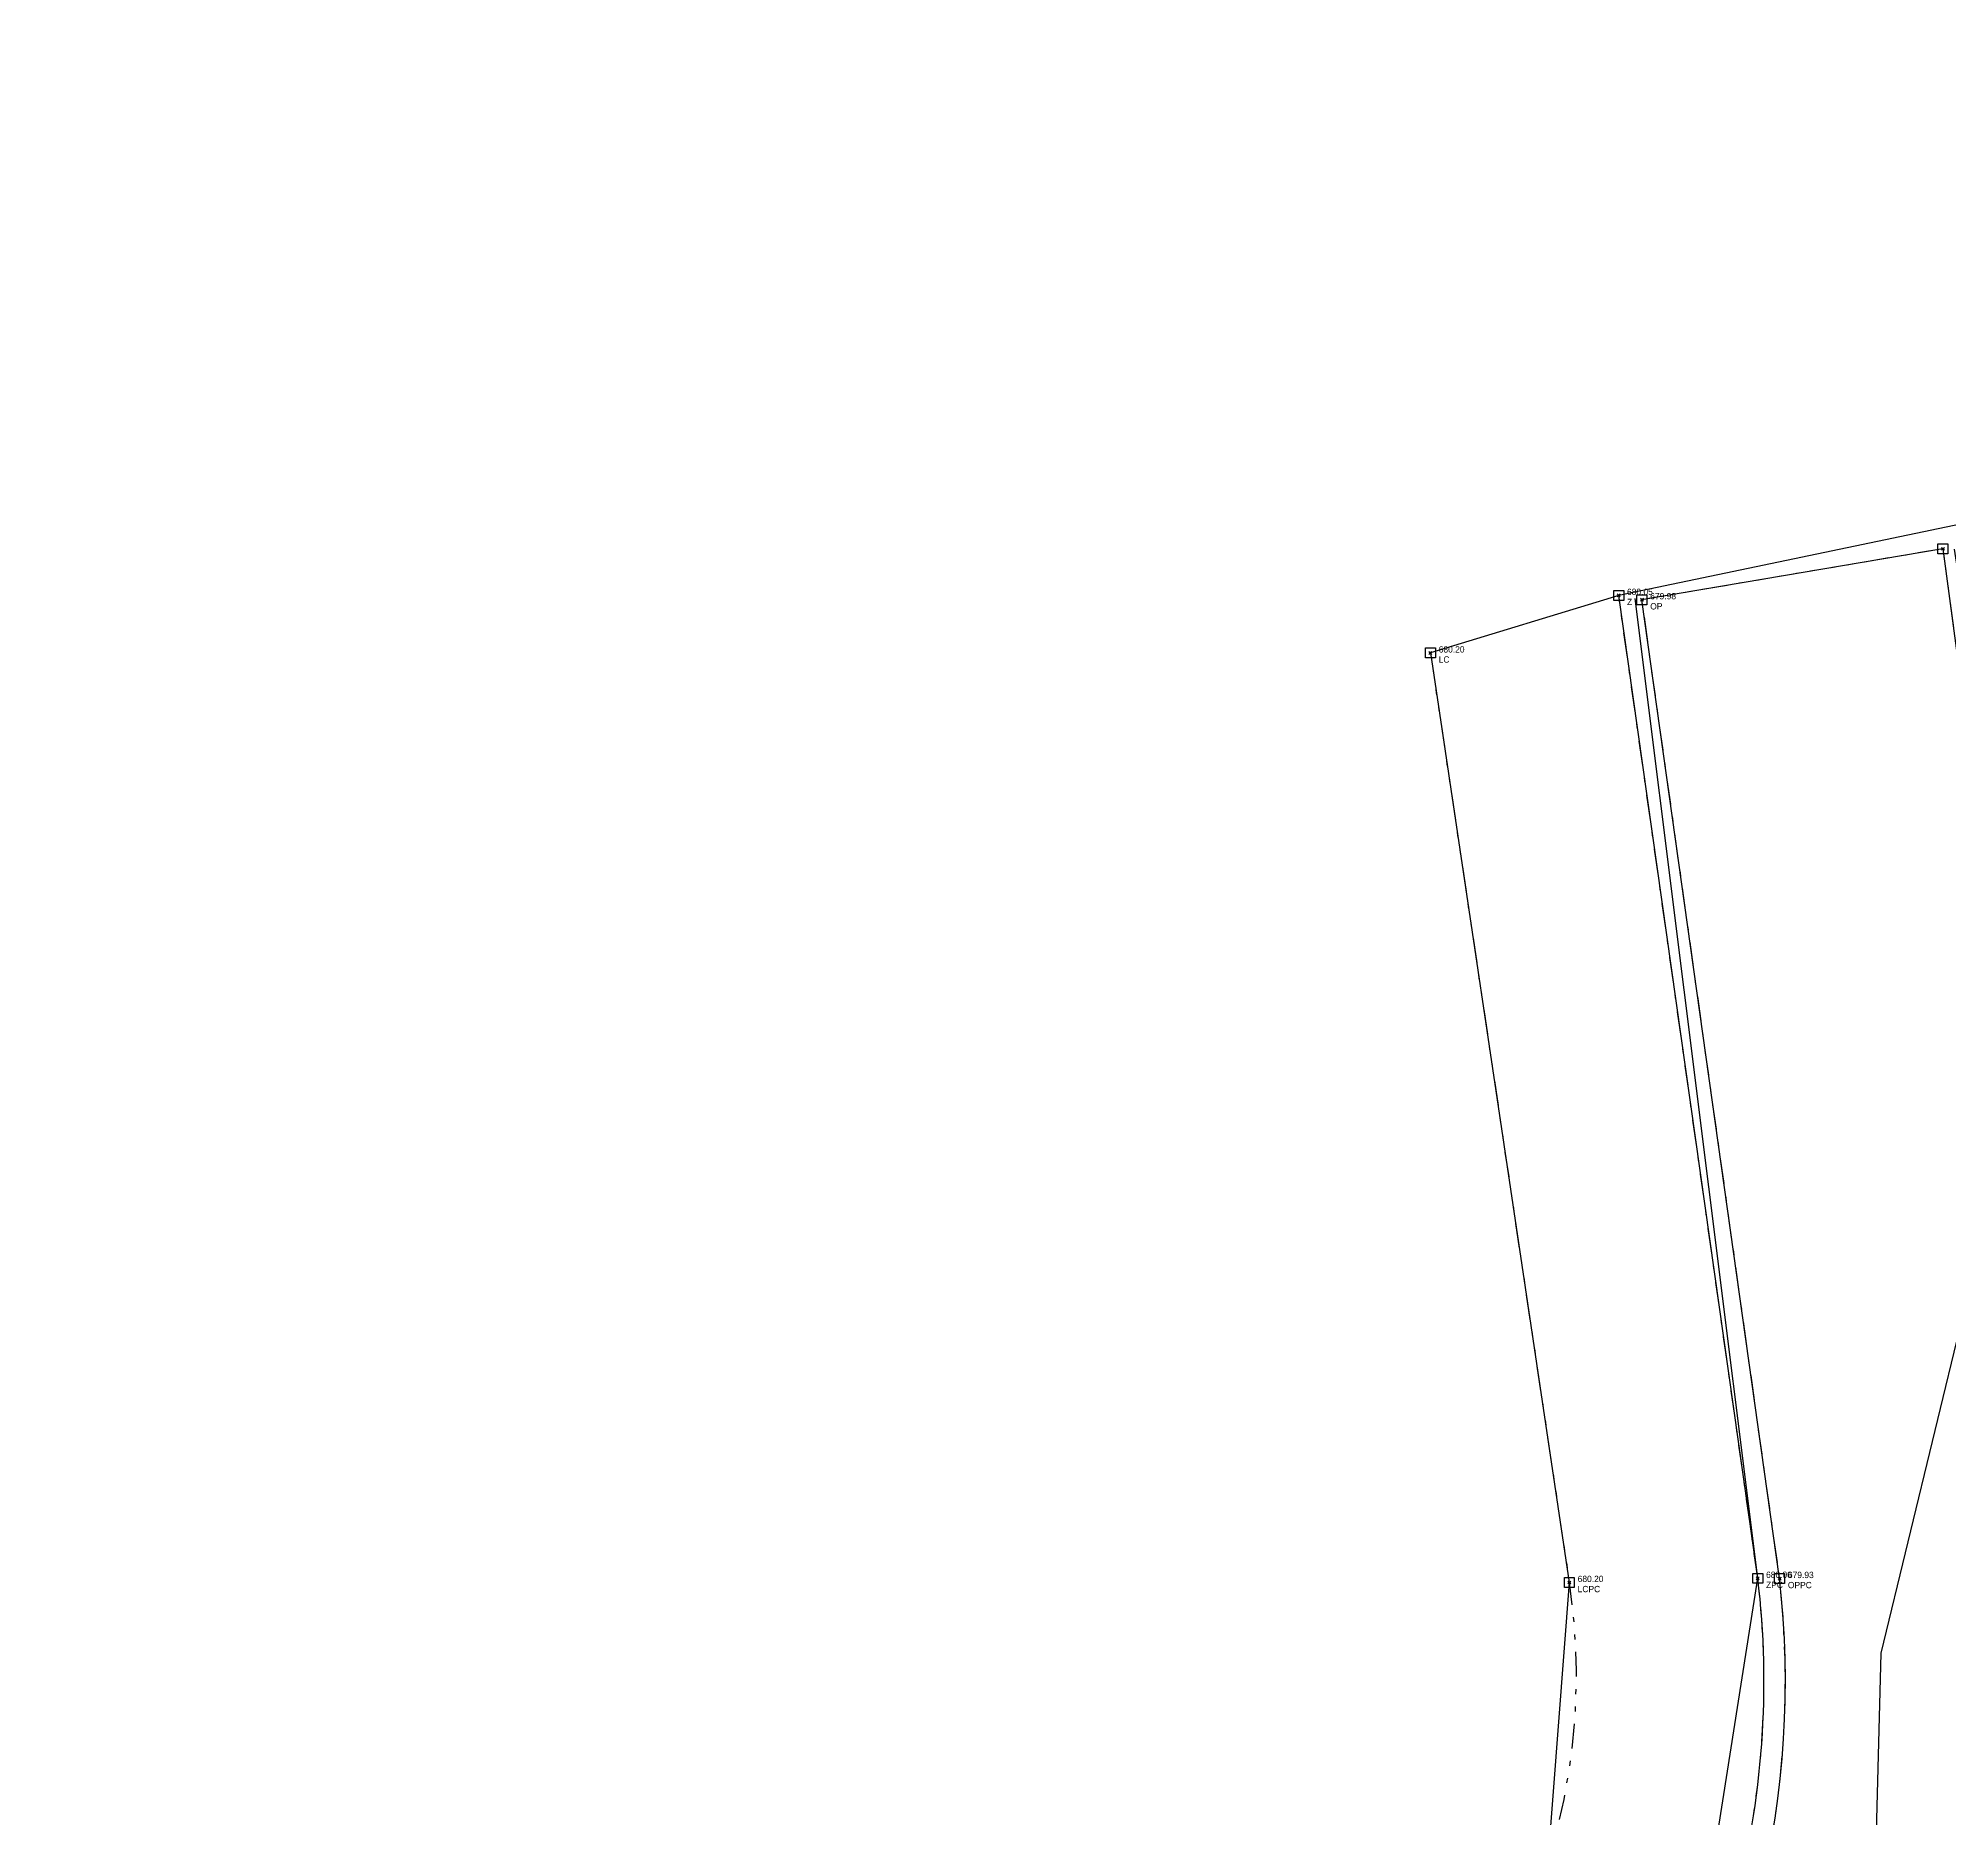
# Model space of a CAD drawing. Extents: x 350769 to 354978, y 6304672 to 6307963.
# Drawn here: x 352629.85 to 352668.29, y 6305606.66 to 6305642.46 of the extents above; entities that cross this region are included whole.
import ezdxf

# ---------------------------------------------------------------- set-up
doc = ezdxf.new("R2010")
doc.units = 0
doc.header["$PDMODE"] = 35
doc.header["$PDSIZE"] = 0.03
for name, pattern in [('CONTINUOS', [0]), ('DIVIDE', [1.25, 0.5, -0.25, 0, -0.25, 0, -0.25]), ('JPG_DASHDOT', [1, 0.5, -0.25, 0, -0.25])]:
    doc.linetypes.add(name, pattern=pattern)
doc.layers.get('0').update_dxf_attribs({"linetype": 'CONTINUOUS'})
doc.layers.get('Defpoints').update_dxf_attribs({"linetype": 'CONTINUOUS'})
for name, color, linetype in [('02_Geo ext_Acotamiento', 7, 'CONTINUOUS'), ('02_Geo ext_Geometria', 2, 'CONTINUOUS'), ('1-LINEA DE CIERRO', 7, 'DIVIDE'), ('1-PAVIMENTO', 161, 'CONTINUOUS'), ('1-SOLERA_ZARPA', 222, 'CONTINUOUS'), ('C-TINN', 5, 'CONTINUOUS'), ('C-TOPO - BORDE - 2', 7, 'CONTINUOUS'), ('C-TOPO-MAJR', 9, 'CONTINUOUS'), ('TOP-URB-SOLERAS', 2, 'JPG_DASHDOT'), ('V-NODE DIC 2005', 4, 'CONTINUOUS'), ('V-NODE-TEXT DIC 2005', 2, 'CONTINUOUS')]:
    doc.layers.add(name, color=color, linetype=linetype)
doc.layers.add('0_ASD_TOPOGRAFIA_ELEMENTOS', color=9, linetype='CONTINUOS', lineweight=5, true_color=0xbdbdbd)
doc.styles.add('ROMANS', font='romans.shx', dxfattribs={"width": 0.65})
doc.dimstyles.new('Principal', dxfattribs={"dimscale": 0, "dimtxt": 2, "dimasz": 2, "dimexe": 1, "dimexo": 1, "dimtad": 1, "dimrnd": 0.05, "dimzin": 1, "dimtxsty": 'ROMANS', "dimcen": 2.5, "dimclrt": 2, "dimaunit": 2, "dimadec": 0, "dimazin": 0, "dimtfac": 1, "dimtmove": 0, "dimatfit": 3, "dimfxl": 1, "dimfxlon": 1, "dimarcsym": 0})

# ---------------------------------------------------------------- blocks, each defined once
blk = doc.blocks.new('*D990')
at = {"layer": '02_Geo ext_Geometria', "color": 0, "lineweight": -2, "transparency": 16777216}
blk.add_line((352576.022, 6306008.91), (352574.44, 6306014.447), dxfattribs=at)
at = {"layer": '02_Geo ext_Geometria', "color": 0, "transparency": 16777216}
blk.add_solid([(352574.6, 6306014.493), (352574.28, 6306014.401), (352574.165, 6306015.409)], dxfattribs=at)
at = {"layer": 'Defpoints', "color": 0, "transparency": 16777216}
for p in [(352574.165, 6306015.409), (352689.665, 6305611.165)]:
    blk.add_point(p, dxfattribs=at)
at = {"layer": '02_Geo ext_Geometria', "color": 2, "transparency": 16777216, "insert": (352576.282, 6306011.306), "char_height": 1, "attachment_point": 5, "rotation": 285.9455, "style": 'ROMANS'}
blk.add_mtext('R420,40', dxfattribs=at)
blk = doc.blocks.new('*D1163')
at = {"layer": '02_Geo ext_Acotamiento', "color": 0, "lineweight": -2, "transparency": 16777216}
blk.add_line((352570.503, 6306007.292), (352568.844, 6306012.806), dxfattribs=at)
at = {"layer": '02_Geo ext_Acotamiento', "color": 0, "transparency": 16777216}
blk.add_solid([(352569.004, 6306012.854), (352568.685, 6306012.758), (352568.556, 6306013.764)], dxfattribs=at)
at = {"layer": 'Defpoints', "color": 0, "transparency": 16777216}
for p in [(352568.556, 6306013.764), (352689.665, 6305611.165)]:
    blk.add_point(p, dxfattribs=at)
at = {"layer": '02_Geo ext_Acotamiento', "color": 2, "transparency": 16777216, "insert": (352570.729, 6306009.69), "char_height": 1, "attachment_point": 5, "rotation": 286.7422, "style": 'ROMANS'}
blk.add_mtext('R420,40', dxfattribs=at)
blk = doc.blocks.new('*U1327')
at = {"color": 0, "linetype": 'ByBlock', "lineweight": -2, "transparency": 16777216}
blk.add_point((0, 0), dxfattribs=at)
blk = doc.blocks.new('*U3546', base_point=(352657.898, 6305630.036))
at = {"layer": 'V-NODE-TEXT DIC 2005', "linetype": 'ByBlock', "char_height": 0.127}
for s, insert, attachment_point in [('680.20', (352658.065, 6305630.107), 4), ('LC', (352658.065, 6305629.968), 1)]:
    blk.add_mtext(s, dxfattribs=dict(at, insert=insert, attachment_point=attachment_point))
blk = doc.blocks.new('*U3547', base_point=(352657.898, 6305630.036))
at = {"layer": 'V-NODE-TEXT DIC 2005', "color": 2, "lineweight": -2}
blk.add_blockref('*U3546', (352657.898, 6305630.036), dxfattribs=at)
blk = doc.blocks.new('*U3492', base_point=(352660.693, 6305611.343))
at = {"layer": 'V-NODE-TEXT DIC 2005', "linetype": 'ByBlock', "char_height": 0.127}
for s, insert, attachment_point in [('680.20', (352660.86, 6305611.414), 4), ('LCPC', (352660.86, 6305611.275), 1)]:
    blk.add_mtext(s, dxfattribs=dict(at, insert=insert, attachment_point=attachment_point))
blk = doc.blocks.new('*U3493', base_point=(352660.693, 6305611.343))
at = {"layer": 'V-NODE-TEXT DIC 2005', "color": 2, "lineweight": -2}
blk.add_blockref('*U3492', (352660.693, 6305611.343), dxfattribs=at)
blk = doc.blocks.new('*U3412', base_point=(352662.15, 6305631.106))
at = {"layer": 'V-NODE-TEXT DIC 2005', "linetype": 'ByBlock', "char_height": 0.127}
for s, insert, attachment_point in [('679.98', (352662.317, 6305631.177), 4), ('OP', (352662.317, 6305631.038), 1)]:
    blk.add_mtext(s, dxfattribs=dict(at, insert=insert, attachment_point=attachment_point))
blk = doc.blocks.new('*U3413', base_point=(352662.15, 6305631.106))
at = {"layer": 'V-NODE-TEXT DIC 2005', "color": 2, "lineweight": -2}
blk.add_blockref('*U3412', (352662.15, 6305631.106), dxfattribs=at)
blk = doc.blocks.new('*U3330', base_point=(352664.92, 6305611.423))
at = {"layer": 'V-NODE-TEXT DIC 2005', "linetype": 'ByBlock', "char_height": 0.127}
for s, insert, attachment_point in [('679.93', (352665.087, 6305611.494), 4), ('OPPC', (352665.087, 6305611.355), 1)]:
    blk.add_mtext(s, dxfattribs=dict(at, insert=insert, attachment_point=attachment_point))
blk = doc.blocks.new('*U3331', base_point=(352664.92, 6305611.423))
at = {"layer": 'V-NODE-TEXT DIC 2005', "color": 2, "lineweight": -2}
blk.add_blockref('*U3330', (352664.92, 6305611.423), dxfattribs=at)
blk = doc.blocks.new('*U1832', base_point=(352661.683, 6305631.193))
at = {"layer": 'V-NODE-TEXT DIC 2005', "linetype": 'ByBlock', "char_height": 0.127}
for s, insert, attachment_point in [('Z', (352661.85, 6305631.125), 1), ('680.05', (352661.85, 6305631.264), 4)]:
    blk.add_mtext(s, dxfattribs=dict(at, insert=insert, attachment_point=attachment_point))
blk = doc.blocks.new('*U1833', base_point=(352661.683, 6305631.193))
at = {"layer": 'V-NODE-TEXT DIC 2005', "color": 2, "lineweight": -2}
blk.add_blockref('*U1832', (352661.683, 6305631.193), dxfattribs=at)
blk = doc.blocks.new('*U1774', base_point=(352664.481, 6305611.427))
at = {"layer": 'V-NODE-TEXT DIC 2005', "linetype": 'ByBlock', "char_height": 0.127}
for s, insert, attachment_point in [('ZPC', (352664.648, 6305611.359), 1), ('680.00', (352664.648, 6305611.498), 4)]:
    blk.add_mtext(s, dxfattribs=dict(at, insert=insert, attachment_point=attachment_point))
blk = doc.blocks.new('*U1775', base_point=(352664.481, 6305611.427))
at = {"layer": 'V-NODE-TEXT DIC 2005', "color": 2, "lineweight": -2}
blk.add_blockref('*U1774', (352664.481, 6305611.427), dxfattribs=at)
blk = doc.blocks.new('TOPOGRAFIA')
at = {"layer": '1-LINEA DE CIERRO', "color": 9, "true_color": 0xbdbdbd, "flags": 128}
blk.add_lwpolyline([(390657.843, 6302630.1), (390660.636, 6302611.407, -0.284148), (390655.416, 6302599.231, -0.025181), (390654.172, 6302598.447)], format="xyb", dxfattribs=at)
at = {"layer": '1-PAVIMENTO', "color": 9, "true_color": 0xbdbdbd}
blk.add_line((390668.148, 6302632.194), (390662.096, 6302631.17), dxfattribs=at)
at = {"layer": '1-PAVIMENTO', "color": 9, "true_color": 0xbdbdbd, "flags": 128}
for points in [[(390668.148, 6302632.194), (390668.831, 6302627.101, 0.159044), (390675.845, 6302612.032, 0.22832), (390697.602, 6302603.489), (390712.703, 6302605.557), (390724.09, 6302607.14), (390736.298, 6302608.851), (390747.195, 6302610.379), (390754.794, 6302611.441, 0.108642), (390761.317, 6302613.463), (390766.784, 6302616.327, 0.220273), (390770.11, 6302620.74), (390769.879, 6302620.745), (390769.947, 6302621.209), (390770, 6302621.834), (390768.228, 6302634.564), (390767.169, 6302642.291), (390764.737, 6302659.767)], [(390661.904, 6302599.221, 0.176574), (390664.864, 6302611.487), (390662.096, 6302631.17)]]:
    blk.add_lwpolyline(points, format="xyb", dxfattribs=at)
at = {"layer": '1-SOLERA_ZARPA', "color": 9, "true_color": 0xbdbdbd, "flags": 128}
blk.add_lwpolyline([(390631.449, 6302585.156), (390643.24, 6302589.813), (390654.454, 6302594.192, 0.234235), (390663.945, 6302604.884, 0.096946), (390664.425, 6302611.491), (390661.629, 6302631.257)], format="xyb", dxfattribs=at)
at = {"layer": 'C-TINN', "color": 9, "linetype": 'Continuous', "lineweight": -3, "true_color": 0xbdbdbd}
for points, elevation in [([(390668.048, 6302632.094), (390668.048, 6302632.294), (390668.248, 6302632.294), (390668.248, 6302632.094), (390668.048, 6302632.094)], 679.98), ([(390661.529, 6302631.157), (390661.529, 6302631.357), (390661.729, 6302631.357), (390661.729, 6302631.157), (390661.529, 6302631.157)], 680.05), ([(390661.995, 6302631.07), (390661.995, 6302631.27), (390662.195, 6302631.27), (390662.195, 6302631.07), (390661.995, 6302631.07)], 679.98), ([(390657.743, 6302630), (390657.743, 6302630.2), (390657.943, 6302630.2), (390657.943, 6302630), (390657.743, 6302630)], 680.2), ([(390660.536, 6302611.307), (390660.536, 6302611.507), (390660.736, 6302611.507), (390660.736, 6302611.307), (390660.536, 6302611.307)], 680.2), ([(390664.325, 6302611.391), (390664.325, 6302611.591), (390664.525, 6302611.591), (390664.525, 6302611.391), (390664.325, 6302611.391)], 680), ([(390664.764, 6302611.387), (390664.764, 6302611.587), (390664.964, 6302611.587), (390664.964, 6302611.387), (390664.764, 6302611.387)], 679.93)]:
    blk.add_lwpolyline(points, dxfattribs=dict(at, elevation=elevation))
for p in [(390668.148, 6302632.194, 679.98), (390661.629, 6302631.257, 680.05), (390662.095, 6302631.17, 679.98), (390657.843, 6302630.1, 680.2), (390660.636, 6302611.407, 680.2), (390664.425, 6302611.491, 680), (390664.864, 6302611.487, 679.93)]:
    blk.add_point(p, dxfattribs=at)
at = {"layer": 'C-TOPO - BORDE - 2', "color": 9, "true_color": 0xbdbdbd, "elevation": 679.82}
blk.add_lwpolyline([(390760.023, 6302657.561), (390762.163, 6302641.971), (390764.498, 6302624.988), (390754.466, 6302616.009), (390697.356, 6302608.036), (390685.703, 6302610.198), (390681.038, 6302613.224), (390673.539, 6302625.777), (390670.815, 6302633.172), (390661.629, 6302631.257), (390657.843, 6302630.1), (390660.636, 6302611.407), (390660.207, 6302605.8), (390655.416, 6302599.231), (390654.172, 6302598.447), (390633.385, 6302590.141), (390631.506, 6302597.027), (390628.119, 6302609.853), (390625.986, 6302617.9), (390624.02, 6302625.566), (390621.9, 6302633.546), (390618.879, 6302644.777)], dxfattribs=at)
at = {"layer": 'C-TOPO-MAJR', "color": 9, "linetype": 'Continuous', "lineweight": -3, "true_color": 0xbdbdbd, "elevation": 680}
for points in [[(390656.147, 6302582.365), (390656.77, 6302583.587), (390659.521, 6302588.714), (390660.675, 6302589.266), (390663.424, 6302590.645), (390664.884, 6302591.238), (390667.025, 6302595.105), (390665.543, 6302599.914), (390666.832, 6302603.097), (390666.498, 6302603.785), (390666.146, 6302604.981), (390666.785, 6302605.359), (390666.909, 6302609.983), (390669.078, 6302618.943), (390669.702, 6302623.484), (390669.26, 6302625.763), (390669.086, 6302626.904), (390668.699, 6302630.153), (390668.38, 6302632.19)], [(390653.132, 6302598.032), (390652.075, 6302597.137), (390654.266, 6302597.029), (390654.898, 6302596.518), (390659.294, 6302599.085), (390662.05, 6302603.628), (390663.411, 6302605.015), (390664.425, 6302611.491), (390661.962, 6302631.195)]]:
    blk.add_lwpolyline(points, dxfattribs=at)
at = {"layer": 'V-NODE DIC 2005', "color": 9, "lineweight": -2, "true_color": 0xbdbdbd, "rotation": 359.9963883938062}
for p in [(390668.149, 6302632.194), (390661.629, 6302631.257), (390662.096, 6302631.17), (390657.843, 6302630.1), (390660.637, 6302611.407), (390664.425, 6302611.491), (390664.864, 6302611.487)]:
    blk.add_blockref('*U1327', p, dxfattribs=at)
at = {"layer": 'V-NODE-TEXT DIC 2005', "color": 9, "lineweight": -2, "true_color": 0xbdbdbd, "rotation": 359.9963883938062}
for name, p in [('*U1833', (390661.629, 6302631.257)), ('*U3413', (390662.096, 6302631.17)), ('*U3547', (390657.843, 6302630.1)), ('*U3493', (390660.637, 6302611.407)), ('*U1775', (390664.425, 6302611.491)), ('*U3331', (390664.864, 6302611.487))]:
    blk.add_blockref(name, p, dxfattribs=at)

msp = doc.modelspace()

# ---------------------------------------------------------------- linework, layer by layer
at = {"layer": '1-LINEA DE CIERRO', "flags": 128}
msp.add_lwpolyline([(352657.843, 6305630.1), (352660.636, 6305611.407, -0.284148), (352655.416, 6305599.231, -0.025181), (352654.172, 6305598.447)], format="xyb", dxfattribs=at)
at = {"layer": 'C-TOPO - BORDE - 2', "elevation": 679.82}
msp.add_lwpolyline([(352760.023, 6305657.561), (352762.163, 6305641.971), (352764.498, 6305624.988), (352754.466, 6305616.009), (352697.356, 6305608.036), (352685.703, 6305610.198), (352681.038, 6305613.224), (352673.539, 6305625.777), (352670.815, 6305633.172), (352661.629, 6305631.257), (352657.843, 6305630.1), (352660.636, 6305611.407), (352660.207, 6305605.8), (352655.416, 6305599.231), (352654.172, 6305598.447), (352633.385, 6305590.141), (352631.506, 6305597.027), (352628.119, 6305609.853), (352625.986, 6305617.9), (352624.02, 6305625.566), (352621.9, 6305633.546), (352618.879, 6305644.777)], dxfattribs=at)
at = {"layer": 'TOP-URB-SOLERAS'}
msp.add_line((352668.148, 6305632.194), (352662.096, 6305631.17), dxfattribs=at)
at = {"layer": 'TOP-URB-SOLERAS', "flags": 128}
for points in [[(352668.148, 6305632.194), (352668.831, 6305627.101, 0.159044), (352675.845, 6305612.032, 0.22832), (352697.602, 6305603.489), (352712.703, 6305605.557), (352724.09, 6305607.14), (352736.298, 6305608.851), (352747.195, 6305610.379), (352754.794, 6305611.441, 0.108642), (352761.317, 6305613.463), (352766.784, 6305616.327, 0.220273), (352770.11, 6305620.74), (352769.879, 6305620.745), (352769.947, 6305621.209), (352770, 6305621.834), (352768.228, 6305634.564), (352767.169, 6305642.291), (352764.737, 6305659.767)], [(352631.449, 6305585.156), (352643.24, 6305589.813), (352654.454, 6305594.192, 0.234235), (352663.945, 6305604.884, 0.096946), (352664.425, 6305611.491), (352661.629, 6305631.257)], [(352661.904, 6305599.221, 0.176574), (352664.864, 6305611.487), (352662.096, 6305631.17)]]:
    msp.add_lwpolyline(points, format="xyb", dxfattribs=at)

# ---------------------------------------------------------------- dimensions: what is measured, and where the dimension line sits
at = {"layer": '02_Geo ext_Acotamiento'}
dim = msp.add_radius_dim(center=(352689.665, 6305611.165), mpoint=(352568.556, 6306013.764), dimstyle='Principal', override={"dimscale": 0, "dimaunit": 0, "dimfxl": 0.22, "dimarcsym": 1}, dxfattribs=at)
dim.commit()
dim.dimension.update_dxf_attribs({"geometry": '*D1163', "text_midpoint": (352569.86, 6306009.429), "dimtype": 164})
at = {"layer": '02_Geo ext_Geometria'}
dim = msp.add_radius_dim(center=(352689.665, 6305611.165), mpoint=(352574.165, 6306015.409), dimstyle='Principal', override={"dimscale": 0, "dimaunit": 0, "dimfxl": 0.22, "dimarcsym": 1}, dxfattribs=at)
dim.commit()
dim.dimension.update_dxf_attribs({"geometry": '*D990', "text_midpoint": (352575.409, 6306011.056), "dimtype": 164})

# ---------------------------------------------------------------- next in the draw order: block references
at = {"layer": '0_ASD_TOPOGRAFIA_ELEMENTOS', "color": 30, "true_color": 0xf26507}
msp.add_blockref('TOPOGRAFIA', (-38000, 3000), dxfattribs=at)

doc.saveas('drawing.dxf')
